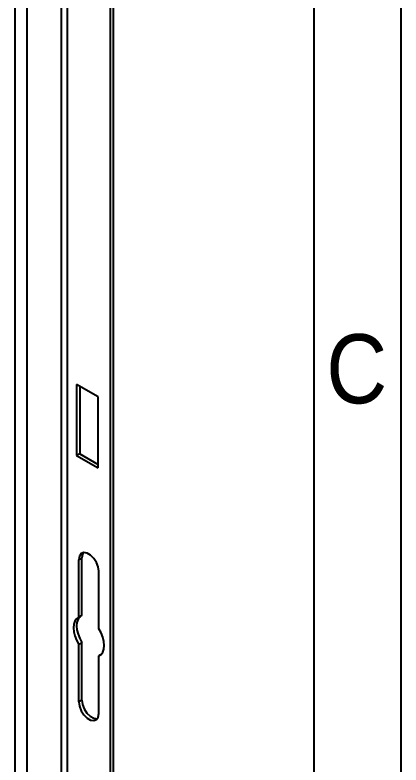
# Model space of a CAD drawing. Extents: x 75 to 2075, y 25 to 1460.
# Drawn here: x 1964.2 to 2075, y 503.4 to 718.7 of the extents above; entities that cross this region are included whole.
import ezdxf

# ---------------------------------------------------------------- set-up
doc = ezdxf.new("R2010")
doc.units = 0
doc.header["$LTSCALE"] = 5
doc.linetypes.add('SLD-KATı', pattern=[0])
doc.layers.get('0').update_dxf_attribs({"linetype": 'CONTINUOUS'})
doc.styles.add('SLDTEXTSTYLE1', font='GOTHIC.TTF', dxfattribs={"width": 0.913})

msp = doc.modelspace()

# ---------------------------------------------------------------- linework, layer by layer
at = {"color": 7, "linetype": 'SLD-KATı'}
for p, q in [((2075, 1460), (2075, 25)), ((2050, 1435), (2050, 50)), ((1977.479, 1036.643), (1977.479, 497.87)), ((1979.247, 497.87), (1979.247, 1036.643)), ((1964.22, 493.206), (1964.22, 1030.082)), ((1967.756, 492.258), (1967.756, 1031.03)), ((1992.505, 496.34), (1992.505, 1024.906)), ((1991.621, 495.83), (1991.621, 1024.396)), ((1988.085, 609.053), (1981.898, 612.624)), ((1981.898, 612.624), (1981.898, 592.211)), ((1982.782, 612.114), (1982.782, 592.721)), ((1988.085, 588.639), (1988.085, 609.053)), ((1982.782, 592.721), (1981.898, 592.211)), ((1981.898, 592.211), (1988.085, 588.639)), ((1982.782, 592.721), (1988.085, 589.66)), ((1983.445, 562.811), (1982.561, 562.301)), ((1982.561, 545.766), (1982.561, 562.301)), ((1983.445, 546.276), (1983.445, 562.811)), ((1988.306, 542.449), (1988.306, 558.984)), ((1983.445, 546.276), (1982.561, 545.766)), ((1983.445, 538.519), (1982.561, 538.009)), ((1983.445, 521.984), (1983.445, 538.519)), ((1982.561, 521.474), (1982.561, 538.009)), ((1988.792, 534.973), (1988.306, 534.692)), ((1988.306, 518.157), (1988.306, 534.692)), ((1983.445, 521.984), (1982.561, 521.474))]:
    msp.add_line(p, q, dxfattribs=at)
at = {"color": 7, "linetype": 'SLD-KATı', "flags": 128}
for points in [[(1988.306, 558.984), (1988.133, 560.219), (1987.634, 561.504), (1986.87, 562.686), (1985.933, 563.621), (1984.935, 564.197), (1983.997, 564.344), (1983.233, 564.045), (1982.734, 563.335), (1982.561, 562.301)], [(1983.893, 564.332), (1983.618, 563.846), (1983.445, 562.811)], [(1982.561, 545.766), (1981.909, 545.342), (1981.42, 544.681), (1981.117, 543.814), (1981.014, 542.78), (1981.117, 541.628), (1981.42, 540.411), (1981.909, 539.186), (1982.561, 538.009)], [(1982.96, 545.996), (1982.792, 545.852), (1982.303, 545.191), (1982.001, 544.324), (1981.898, 543.29), (1982.001, 542.138), (1982.303, 540.922), (1982.792, 539.696), (1983.445, 538.519)], [(1988.306, 534.692), (1988.959, 535.116), (1989.448, 535.777), (1989.751, 536.644), (1989.853, 537.678), (1989.751, 538.83), (1989.448, 540.047), (1988.959, 541.272), (1988.306, 542.449)], [(1982.561, 521.474), (1982.734, 520.239), (1983.233, 518.954), (1983.997, 517.772), (1984.935, 516.837), (1985.933, 516.261), (1986.87, 516.113), (1987.634, 516.413), (1988.133, 517.123), (1988.306, 518.157)], [(1983.445, 521.984), (1983.618, 520.749), (1984.117, 519.464), (1984.881, 518.282), (1985.819, 517.347), (1986.816, 516.771), (1987.754, 516.624), (1987.858, 516.636)]]:
    msp.add_lwpolyline(points, dxfattribs=at)

# ---------------------------------------------------------------- texts
at = {"color": 7, "linetype": 'CONTINUOUS', "insert": (2062.293, 627.034), "char_height": 19.844, "attachment_point": 2, "style": 'SLDTEXTSTYLE1'}
msp.add_mtext('C', dxfattribs=at)

doc.saveas('drawing.dxf')
